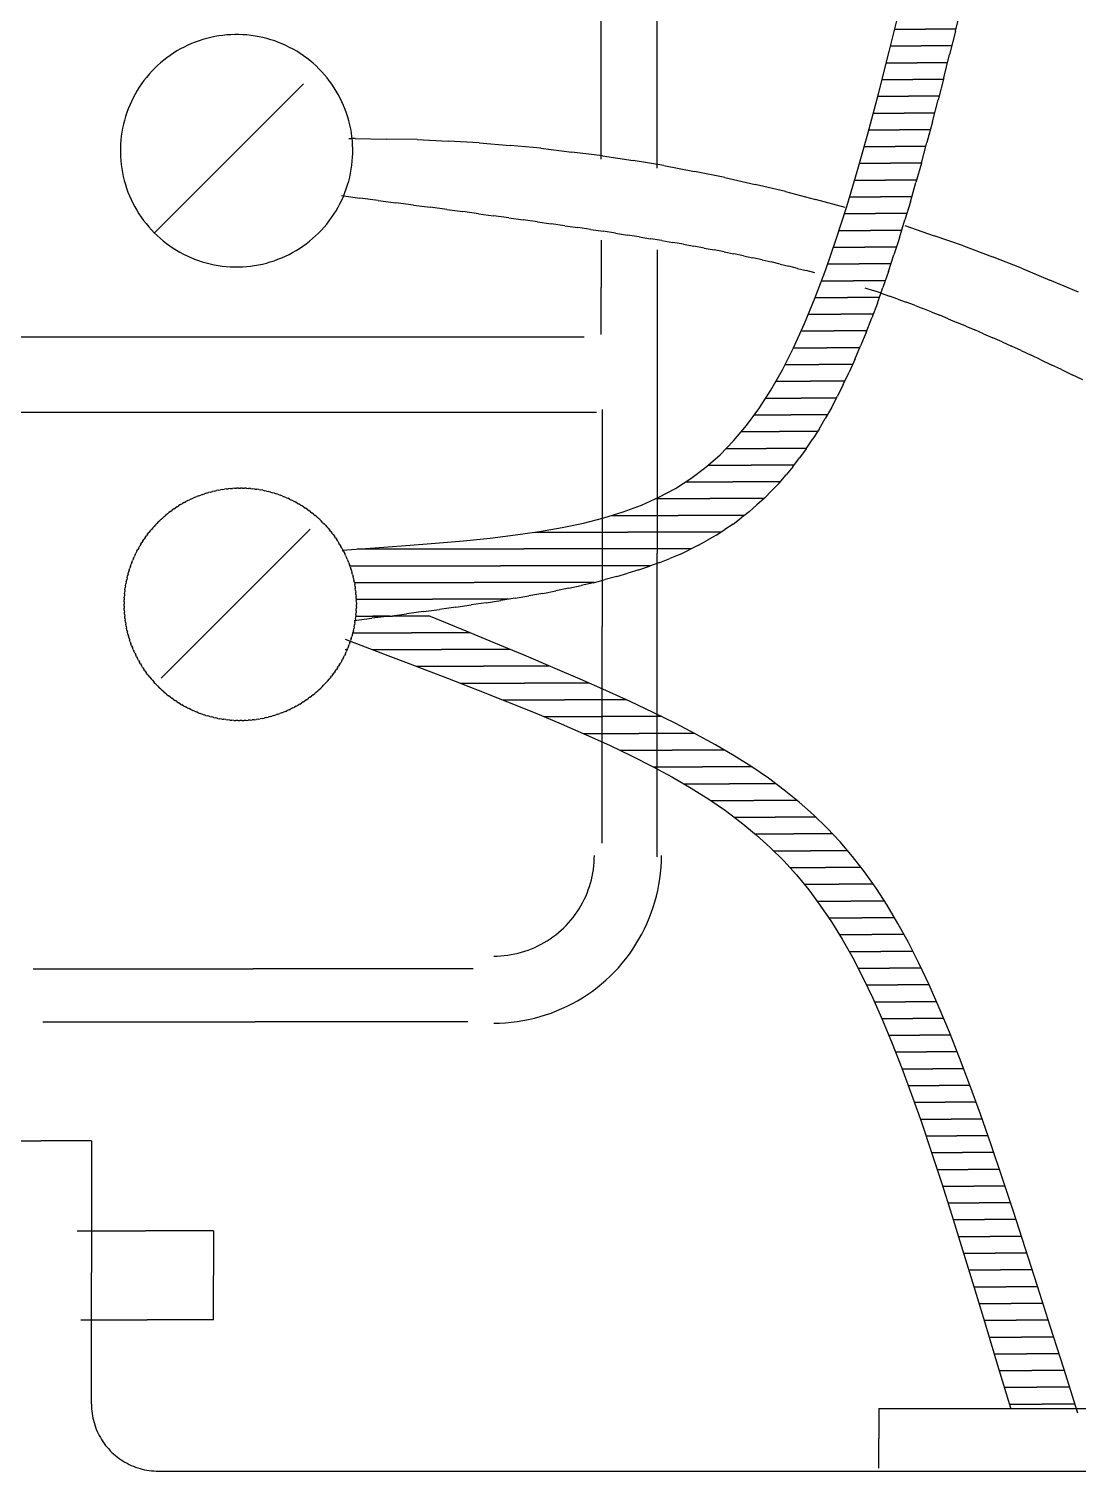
# Model space of a CAD drawing. Extents: x 876.5 to 905.5, y -346 to -323.9.
# Drawn here: x 895.534 to 896.254, y -335.201 to -334.212 of the extents above; entities that cross this region are included whole.
import ezdxf

# ---------------------------------------------------------------- set-up
doc = ezdxf.new("R2010")
doc.units = 0
doc.header["$LTSCALE"] = 0.01
doc.layers.get('0').update_dxf_attribs({"linetype": 'CONTINUOUS'})

msp = doc.modelspace()

# ---------------------------------------------------------------- linework, layer by layer
at = {"color": 7}
for p, q in [((895.96511, -334.30728), (895.96511, -334.17368)), ((896.12426, -334.22717), (896.13192, -334.19608)), ((896.1696, -334.21339), (896.17369, -334.1964)), ((895.92655, -334.30105), (895.92655, -334.20254)), ((895.65084, -334.21989), (895.64823, -334.22084)), ((895.65349, -334.21904), (895.65084, -334.21989)), ((895.65617, -334.21828), (895.65349, -334.21904)), ((895.65887, -334.21762), (895.65617, -334.21828)), ((895.66159, -334.21704), (895.65887, -334.21762)), ((895.66433, -334.21657), (895.66159, -334.21704)), ((895.66708, -334.21619), (895.66433, -334.21657)), ((895.66985, -334.21591), (895.66708, -334.21619)), ((895.67263, -334.21572), (895.66985, -334.21591)), ((895.6754, -334.21563), (895.67263, -334.21572)), ((895.67819, -334.21564), (895.6754, -334.21563)), ((895.68097, -334.21574), (895.67819, -334.21564)), ((895.68374, -334.21594), (895.68097, -334.21574)), ((895.6865, -334.21624), (895.68374, -334.21594)), ((895.68926, -334.21663), (895.6865, -334.21624)), ((895.692, -334.21712), (895.68926, -334.21663)), ((895.69471, -334.21771), (895.692, -334.21712)), ((895.69741, -334.21839), (895.69471, -334.21771)), ((895.70008, -334.21916), (895.69741, -334.21839)), ((895.70273, -334.22003), (895.70008, -334.21916)), ((895.70534, -334.22099), (895.70273, -334.22003)), ((896.12802, -334.21194), (896.14898, -334.21194)), ((896.16995, -334.21194), (896.14898, -334.21194)), ((896.1696, -334.21339), (896.16562, -334.22939)), ((895.63106, -334.22991), (895.6288, -334.23154)), ((895.63337, -334.22836), (895.63106, -334.22991)), ((895.63573, -334.2269), (895.63337, -334.22836)), ((895.63814, -334.22551), (895.63573, -334.2269)), ((895.6406, -334.22421), (895.63814, -334.22551)), ((895.6431, -334.223), (895.6406, -334.22421)), ((895.64565, -334.22187), (895.6431, -334.223)), ((895.64823, -334.22084), (895.64565, -334.22187)), ((895.70791, -334.22203), (895.70534, -334.22099)), ((895.71045, -334.22317), (895.70791, -334.22203)), ((895.71295, -334.2244), (895.71045, -334.22317)), ((895.7154, -334.22571), (895.71295, -334.2244)), ((895.71781, -334.22711), (895.7154, -334.22571)), ((895.72016, -334.22859), (895.71781, -334.22711)), ((895.72246, -334.23015), (895.72016, -334.22859)), ((895.72471, -334.23179), (895.72246, -334.23015)), ((896.11679, -334.25639), (896.12426, -334.22717)), ((896.12518, -334.22344), (896.14614, -334.22344)), ((896.1671, -334.22344), (896.14614, -334.22344)), ((896.16165, -334.2454), (896.16562, -334.22939)), ((895.62039, -334.23881), (895.61846, -334.24081)), ((895.6224, -334.23689), (895.62039, -334.23881)), ((895.62447, -334.23503), (895.6224, -334.23689)), ((895.62661, -334.23325), (895.62447, -334.23503)), ((895.6288, -334.23154), (895.62661, -334.23325)), ((895.7269, -334.23351), (895.72471, -334.23179)), ((895.72902, -334.2353), (895.7269, -334.23351)), ((895.73108, -334.23717), (895.72902, -334.2353)), ((895.73308, -334.2391), (895.73108, -334.23717)), ((895.73501, -334.24111), (895.73308, -334.2391)), ((896.12228, -334.23494), (896.14326, -334.23494)), ((896.16425, -334.23494), (896.14326, -334.23494)), ((895.61144, -334.24943), (895.60988, -334.25173)), ((895.61308, -334.24718), (895.61144, -334.24943)), ((895.6148, -334.245), (895.61308, -334.24718)), ((895.61659, -334.24287), (895.6148, -334.245)), ((895.61846, -334.24081), (895.61659, -334.24287)), ((895.72246, -334.24943), (895.67135, -334.30054)), ((895.73686, -334.24318), (895.73501, -334.24111)), ((895.73864, -334.24532), (895.73686, -334.24318)), ((895.74035, -334.24751), (895.73864, -334.24532)), ((895.74198, -334.24977), (895.74035, -334.24751)), ((895.74353, -334.25208), (895.74198, -334.24977)), ((896.11934, -334.24644), (896.14036, -334.24644)), ((896.16138, -334.24644), (896.14036, -334.24644)), ((896.16165, -334.2454), (896.15776, -334.26045)), ((895.60569, -334.25894), (895.60446, -334.26144)), ((895.607, -334.25649), (895.60569, -334.25894)), ((895.6084, -334.25409), (895.607, -334.25649)), ((895.60988, -334.25173), (895.6084, -334.25409)), ((895.745, -334.25444), (895.74353, -334.25208)), ((895.74638, -334.25685), (895.745, -334.25444)), ((895.74768, -334.25931), (895.74638, -334.25685)), ((895.74889, -334.26181), (895.74768, -334.25931)), ((896.10946, -334.28381), (896.11679, -334.25639)), ((896.11638, -334.25793), (896.13739, -334.25793)), ((896.15841, -334.25793), (896.13739, -334.25793)), ((895.60132, -334.26917), (895.60045, -334.27181)), ((895.60228, -334.26655), (895.60132, -334.26917)), ((895.60332, -334.26398), (895.60228, -334.26655)), ((895.60446, -334.26144), (895.60332, -334.26398)), ((895.75002, -334.26436), (895.74889, -334.26181)), ((895.75105, -334.26694), (895.75002, -334.26436)), ((895.752, -334.26955), (895.75105, -334.26694)), ((895.75285, -334.2722), (895.752, -334.26955)), ((896.1133, -334.26943), (896.13437, -334.26943)), ((896.15544, -334.26943), (896.13437, -334.26943)), ((896.15388, -334.2755), (896.15776, -334.26045)), ((895.599, -334.27718), (895.59841, -334.2799)), ((895.59968, -334.27448), (895.599, -334.27718)), ((895.60045, -334.27181), (895.59968, -334.27448)), ((895.75361, -334.27488), (895.75285, -334.2722)), ((895.75428, -334.27758), (895.75361, -334.27488)), ((895.75485, -334.2803), (895.75428, -334.27758)), ((896.15388, -334.2755), (896.15006, -334.28964)), ((895.59723, -334.28815), (895.59703, -334.29093)), ((895.59753, -334.28539), (895.59723, -334.28815)), ((895.59792, -334.28263), (895.59753, -334.28539)), ((895.59841, -334.2799), (895.59792, -334.28263)), ((895.7536, -334.28692), (895.75571, -334.28691)), ((895.75532, -334.28304), (895.75485, -334.2803)), ((895.7557, -334.28579), (895.75532, -334.28304)), ((895.75599, -334.28856), (895.7557, -334.28579)), ((895.75782, -334.28691), (895.75571, -334.28691)), ((895.75617, -334.29134), (895.75599, -334.28856)), ((895.75782, -334.28691), (895.77911, -334.28728)), ((895.80039, -334.28765), (895.77911, -334.28728)), ((895.80039, -334.28765), (895.82166, -334.28877)), ((895.84292, -334.28988), (895.82166, -334.28877)), ((896.10223, -334.30949), (896.10946, -334.28381)), ((896.11023, -334.28093), (896.13132, -334.28093)), ((896.15241, -334.28093), (896.13132, -334.28093)), ((895.59693, -334.29371), (895.59692, -334.29649)), ((895.59692, -334.29649), (895.59701, -334.29927)), ((895.59703, -334.29093), (895.59693, -334.29371)), ((895.59701, -334.29927), (895.5972, -334.30204)), ((895.75615, -334.29968), (895.75626, -334.2969)), ((895.75626, -334.29412), (895.75617, -334.29134)), ((895.75626, -334.2969), (895.75626, -334.29412)), ((895.84292, -334.28988), (895.86413, -334.29174)), ((895.88534, -334.29359), (895.86413, -334.29174)), ((895.88534, -334.29359), (895.90648, -334.29619)), ((895.92761, -334.29878), (895.90648, -334.29619)), ((895.92761, -334.29878), (895.94864, -334.30211)), ((896.10703, -334.29243), (896.12817, -334.29243)), ((896.1493, -334.29243), (896.12817, -334.29243)), ((896.14624, -334.30377), (896.15006, -334.28964)), ((895.5972, -334.30204), (895.59748, -334.30481)), ((895.59748, -334.30481), (895.59786, -334.30756)), ((895.59786, -334.30756), (895.59833, -334.3103)), ((895.62025, -334.35164), (895.67135, -334.30054)), ((895.75477, -334.31071), (895.75526, -334.30797)), ((895.75526, -334.30797), (895.75565, -334.30522)), ((895.75565, -334.30522), (895.75595, -334.30245)), ((895.75595, -334.30245), (895.75615, -334.29968)), ((895.96967, -334.30545), (895.94864, -334.30211)), ((895.96967, -334.30545), (895.99057, -334.30951)), ((896.10379, -334.30392), (896.12499, -334.30392)), ((896.14619, -334.30392), (896.12499, -334.30392)), ((896.14624, -334.30377), (896.14246, -334.31702)), ((895.59833, -334.3103), (895.59891, -334.31303)), ((895.59891, -334.31303), (895.59957, -334.31573)), ((895.59957, -334.31573), (895.60033, -334.3184)), ((895.60033, -334.3184), (895.60118, -334.32105)), ((895.75186, -334.32144), (895.75273, -334.31879)), ((895.75273, -334.31879), (895.7535, -334.31612)), ((895.7535, -334.31612), (895.75418, -334.31343)), ((895.75418, -334.31343), (895.75477, -334.31071)), ((896.01147, -334.31357), (895.99057, -334.30951)), ((896.01147, -334.31357), (896.03222, -334.31836)), ((896.05297, -334.32315), (896.03222, -334.31836)), ((896.09505, -334.33349), (896.10223, -334.30949)), ((896.10045, -334.31542), (896.12168, -334.31542)), ((896.14291, -334.31542), (896.12168, -334.31542)), ((896.13868, -334.33027), (896.14246, -334.31702)), ((895.60118, -334.32105), (895.60213, -334.32367)), ((895.60213, -334.32367), (895.60316, -334.32625)), ((895.60316, -334.32625), (895.60429, -334.32879)), ((895.60429, -334.32879), (895.6055, -334.33129)), ((895.74845, -334.32608), (895.76112, -334.32774)), ((895.74872, -334.32916), (895.74986, -334.32662)), ((895.74986, -334.32662), (895.75091, -334.32405)), ((895.75091, -334.32405), (895.75186, -334.32144)), ((895.77378, -334.3294), (895.76112, -334.32774)), ((896.05297, -334.32315), (896.07353, -334.32866)), ((896.0941, -334.33417), (896.07353, -334.32866)), ((896.09702, -334.32692), (896.11833, -334.32692)), ((896.13964, -334.32692), (896.11833, -334.32692)), ((895.6055, -334.33129), (895.6068, -334.33375)), ((895.6068, -334.33375), (895.60819, -334.33616)), ((895.60819, -334.33616), (895.60965, -334.33853)), ((895.60965, -334.33853), (895.6112, -334.34084)), ((895.74174, -334.34117), (895.74331, -334.33887)), ((895.74331, -334.33887), (895.74479, -334.33652)), ((895.74479, -334.33652), (895.74618, -334.33411)), ((895.74618, -334.33411), (895.74749, -334.33166)), ((895.74749, -334.33166), (895.74872, -334.32916)), ((895.77378, -334.3294), (895.78582, -334.33099)), ((895.79787, -334.33257), (895.78582, -334.33099)), ((895.79787, -334.33257), (895.80932, -334.33409)), ((895.82077, -334.3356), (895.80932, -334.33409)), ((895.82077, -334.3356), (895.83166, -334.33706)), ((895.84255, -334.33851), (895.83166, -334.33706)), ((895.84255, -334.33851), (895.85291, -334.33992)), ((896.0879, -334.35587), (896.09505, -334.33349)), ((896.09348, -334.33842), (896.11485, -334.33842)), ((896.13622, -334.33842), (896.11485, -334.33842)), ((896.13868, -334.33027), (896.13493, -334.34266)), ((895.6112, -334.34084), (895.61283, -334.34309)), ((895.61283, -334.34309), (895.61454, -334.34529)), ((895.61454, -334.34529), (895.61632, -334.34742)), ((895.61632, -334.34742), (895.61818, -334.34949)), ((895.73473, -334.34979), (895.73659, -334.34773)), ((895.73659, -334.34773), (895.73839, -334.34561)), ((895.73839, -334.34561), (895.7401, -334.34342)), ((895.7401, -334.34342), (895.74174, -334.34117)), ((895.86326, -334.34132), (895.85291, -334.33992)), ((895.86326, -334.34132), (895.87311, -334.34268)), ((895.88296, -334.34404), (895.87311, -334.34268)), ((895.88296, -334.34404), (895.89233, -334.34537)), ((895.9017, -334.34669), (895.89233, -334.34537)), ((895.9017, -334.34669), (895.91063, -334.34799)), ((895.91955, -334.34929), (895.91063, -334.34799)), ((896.13118, -334.35506), (896.13493, -334.34266)), ((896.13483, -334.34662), (896.15496, -334.35355)), ((895.61818, -334.34949), (895.6201, -334.3515)), ((895.6201, -334.3515), (895.6221, -334.35344)), ((895.6221, -334.35344), (895.62416, -334.3553)), ((895.62416, -334.3553), (895.62629, -334.3571)), ((895.62629, -334.3571), (895.62847, -334.35881)), ((895.72438, -334.35906), (895.72658, -334.35735)), ((895.72658, -334.35735), (895.72871, -334.35557)), ((895.72871, -334.35557), (895.73078, -334.35372)), ((895.73078, -334.35372), (895.73279, -334.35179)), ((895.73279, -334.35179), (895.73473, -334.34979)), ((895.91955, -334.34929), (895.92805, -334.35057)), ((895.92655, -334.35674), (895.92655, -334.38908)), ((895.93656, -334.35185), (895.92805, -334.35057)), ((895.93656, -334.35185), (895.94467, -334.35312)), ((895.95279, -334.35439), (895.94467, -334.35312)), ((895.95279, -334.35439), (895.96054, -334.35565)), ((895.96829, -334.35692), (895.96054, -334.35565)), ((895.96829, -334.35692), (895.97571, -334.35819)), ((895.98312, -334.35947), (895.97571, -334.35819)), ((896.08072, -334.37668), (896.0879, -334.35587)), ((896.0898, -334.34992), (896.11127, -334.34992)), ((896.13273, -334.34992), (896.11127, -334.34992)), ((896.13118, -334.35506), (896.12742, -334.36663)), ((896.17509, -334.36049), (896.15496, -334.35355)), ((895.62847, -334.35881), (895.63072, -334.36045)), ((895.63072, -334.36045), (895.63302, -334.36202)), ((895.63302, -334.36202), (895.63538, -334.3635)), ((895.63538, -334.3635), (895.63778, -334.36489)), ((895.63778, -334.36489), (895.64023, -334.3662)), ((895.64023, -334.3662), (895.64273, -334.36743)), ((895.64273, -334.36743), (895.64527, -334.36857)), ((895.64527, -334.36857), (895.64784, -334.36962)), ((895.70754, -334.36873), (895.71008, -334.3676)), ((895.71008, -334.3676), (895.71258, -334.36639)), ((895.71258, -334.36639), (895.71504, -334.36509)), ((895.71504, -334.36509), (895.71745, -334.36371)), ((895.71745, -334.36371), (895.71982, -334.36224)), ((895.71982, -334.36224), (895.72213, -334.36069)), ((895.72213, -334.36069), (895.72438, -334.35906)), ((895.96511, -334.36333), (895.96511, -334.57137)), ((895.98312, -334.35947), (895.99024, -334.36076)), ((895.99735, -334.36204), (895.99024, -334.36076)), ((895.99735, -334.36204), (896.00419, -334.36336)), ((896.01103, -334.36467), (896.00419, -334.36336)), ((896.01103, -334.36467), (896.01762, -334.36601)), ((896.02421, -334.36735), (896.01762, -334.36601)), ((896.02421, -334.36735), (896.03058, -334.36873)), ((896.08599, -334.36141), (896.10755, -334.36141)), ((896.12911, -334.36141), (896.10755, -334.36141)), ((896.12367, -334.37821), (896.12742, -334.36663)), ((896.17509, -334.36049), (896.19497, -334.36812)), ((896.21485, -334.37575), (896.19497, -334.36812)), ((895.64784, -334.36962), (895.65046, -334.37057)), ((895.65046, -334.37057), (895.6531, -334.37144)), ((895.6531, -334.37144), (895.65577, -334.37221)), ((895.65577, -334.37221), (895.65847, -334.37289)), ((895.65847, -334.37289), (895.66119, -334.37348)), ((895.66119, -334.37348), (895.66392, -334.37397)), ((895.66392, -334.37397), (895.66668, -334.37436)), ((895.66668, -334.37436), (895.66944, -334.37466)), ((895.66944, -334.37466), (895.67222, -334.37486)), ((895.67222, -334.37486), (895.675, -334.37497)), ((895.675, -334.37497), (895.67778, -334.37497)), ((895.67778, -334.37497), (895.68056, -334.37488)), ((895.68056, -334.37488), (895.68333, -334.3747)), ((895.68333, -334.3747), (895.6861, -334.37441)), ((895.6861, -334.37441), (895.68885, -334.37403)), ((895.68885, -334.37403), (895.69159, -334.37356)), ((895.69159, -334.37356), (895.69432, -334.37299)), ((895.69432, -334.37299), (895.69702, -334.37232)), ((895.69702, -334.37232), (895.69969, -334.37156)), ((895.69969, -334.37156), (895.70234, -334.37071)), ((895.70234, -334.37071), (895.70495, -334.36976)), ((895.70495, -334.36976), (895.70754, -334.36873)), ((896.03695, -334.37012), (896.03058, -334.36873)), ((896.03695, -334.37012), (896.04313, -334.37155)), ((896.04931, -334.37298), (896.04313, -334.37155)), ((896.04931, -334.37298), (896.05533, -334.37446)), ((896.06135, -334.37595), (896.05533, -334.37446)), ((896.06135, -334.37595), (896.06724, -334.3775)), ((896.07313, -334.37905), (896.06724, -334.3775)), ((896.07348, -334.396), (896.08072, -334.37668)), ((896.08202, -334.37291), (896.1037, -334.37291)), ((896.12538, -334.37291), (896.1037, -334.37291)), ((896.12367, -334.37821), (896.11989, -334.38899)), ((896.21485, -334.37575), (896.23445, -334.38407)), ((896.07782, -334.38441), (896.09966, -334.38441)), ((896.12149, -334.38441), (896.09966, -334.38441)), ((896.25405, -334.39239), (896.23445, -334.38407)), ((895.92655, -334.42142), (895.92655, -334.38908)), ((896.06613, -334.41387), (896.07348, -334.396)), ((896.07351, -334.39591), (896.09549, -334.39591)), ((896.11747, -334.39591), (896.09549, -334.39591)), ((896.10744, -334.3893), (896.11309, -334.39119)), ((896.11873, -334.39308), (896.11309, -334.39119)), ((896.11611, -334.39978), (896.11989, -334.38899)), ((896.11873, -334.39308), (896.12439, -334.39508)), ((896.13005, -334.39708), (896.12439, -334.39508)), ((896.13005, -334.39708), (896.13574, -334.39919)), ((896.06879, -334.4074), (896.091, -334.4074)), ((896.1132, -334.4074), (896.091, -334.4074)), ((896.11611, -334.39978), (896.11229, -334.40981)), ((896.14144, -334.4013), (896.13574, -334.39919)), ((896.14144, -334.4013), (896.14721, -334.40354)), ((896.15297, -334.40577), (896.14721, -334.40354)), ((896.15297, -334.40577), (896.15883, -334.40814)), ((896.1647, -334.41051), (896.15883, -334.40814)), ((896.05863, -334.43037), (896.06613, -334.41387)), ((896.10847, -334.41983), (896.11229, -334.40981)), ((896.1647, -334.41051), (896.17068, -334.41301)), ((896.17667, -334.41552), (896.17068, -334.41301)), ((896.17667, -334.41552), (896.18282, -334.41817)), ((895.91493, -334.42321), (895.32106, -334.42321)), ((896.06384, -334.4189), (896.08633, -334.4189)), ((896.10882, -334.4189), (896.08633, -334.4189)), ((896.10847, -334.41983), (896.10458, -334.42914)), ((896.18896, -334.42083), (896.18282, -334.41817)), ((896.18896, -334.42083), (896.19528, -334.42364)), ((896.20161, -334.42644), (896.19528, -334.42364)), ((896.20161, -334.42644), (896.20815, -334.42942)), ((896.05094, -334.44555), (896.05863, -334.43037)), ((896.05861, -334.4304), (896.08133, -334.4304)), ((896.10405, -334.4304), (896.08133, -334.4304)), ((896.10068, -334.43844), (896.10458, -334.42914)), ((896.21469, -334.43239), (896.20815, -334.42942)), ((896.21469, -334.43239), (896.22147, -334.43554)), ((896.22825, -334.43869), (896.22147, -334.43554)), ((896.04301, -334.45947), (896.05094, -334.44555)), ((896.05279, -334.4419), (896.07594, -334.4419)), ((896.09909, -334.4419), (896.07594, -334.4419)), ((896.09272, -334.45566), (896.0967, -334.44705)), ((896.10068, -334.43844), (896.0967, -334.44705)), ((896.22825, -334.43869), (896.23529, -334.44201)), ((896.24234, -334.44534), (896.23529, -334.44201)), ((896.24234, -334.44534), (896.24969, -334.44886)), ((896.04647, -334.45339), (896.07012, -334.45339)), ((896.09377, -334.45339), (896.07012, -334.45339)), ((896.09272, -334.45566), (896.08863, -334.46361)), ((896.25704, -334.45237), (896.24969, -334.44886)), ((896.03482, -334.4722), (896.04301, -334.45947)), ((896.03952, -334.46489), (896.06375, -334.46489)), ((896.08797, -334.46489), (896.06375, -334.46489)), ((896.08454, -334.47156), (896.08863, -334.46361)), ((895.92343, -334.47483), (895.29992, -334.47483)), ((895.92738, -334.4728), (895.92738, -334.62149)), ((896.0263, -334.48379), (896.03482, -334.4722)), ((896.03174, -334.47639), (896.05674, -334.47639)), ((896.08175, -334.47639), (896.05674, -334.47639)), ((896.08454, -334.47156), (896.08031, -334.47888)), ((896.01743, -334.49431), (896.0263, -334.48379)), ((896.07609, -334.4862), (896.0717, -334.49293)), ((896.07609, -334.4862), (896.08031, -334.47888)), ((896.00816, -334.50381), (896.01743, -334.49431)), ((896.02284, -334.48789), (896.04892, -334.48789)), ((896.07499, -334.48789), (896.04892, -334.48789)), ((896.06732, -334.49965), (896.0717, -334.49293)), ((895.99844, -334.51236), (896.00816, -334.50381)), ((896.01247, -334.49939), (896.03998, -334.49939)), ((896.06749, -334.49939), (896.03998, -334.49939)), ((896.05819, -334.51198), (896.06275, -334.50582)), ((896.06732, -334.49965), (896.06275, -334.50582)), ((895.98825, -334.52002), (895.99844, -334.51236)), ((896.00012, -334.51088), (896.02956, -334.51088)), ((896.059, -334.51088), (896.02956, -334.51088)), ((896.05819, -334.51198), (896.05343, -334.51761)), ((895.67237, -334.52694), (895.67375, -334.52685)), ((895.67514, -334.52675), (895.67375, -334.52685)), ((895.67514, -334.52675), (895.67653, -334.52671)), ((895.67792, -334.52666), (895.67653, -334.52671)), ((895.67792, -334.52666), (895.67931, -334.52667)), ((895.6807, -334.52667), (895.67931, -334.52667)), ((895.6807, -334.52667), (895.68209, -334.52672)), ((895.68348, -334.52678), (895.68209, -334.52672)), ((895.68348, -334.52678), (895.68487, -334.52688)), ((895.68625, -334.52698), (895.68487, -334.52688)), ((895.96624, -334.5329), (895.97753, -334.52684)), ((895.97753, -334.52684), (895.98825, -334.52002)), ((895.98453, -334.52238), (896.01696, -334.52238)), ((896.04939, -334.52238), (896.01696, -334.52238)), ((896.04866, -334.52324), (896.04367, -334.52837)), ((896.04866, -334.52324), (896.05343, -334.51761)), ((895.64065, -334.53655), (895.63945, -334.53724)), ((895.64065, -334.53655), (895.64188, -334.5359)), ((895.64311, -334.53525), (895.64188, -334.5359)), ((895.64311, -334.53525), (895.64437, -334.53464)), ((895.64562, -334.53404), (895.64437, -334.53464)), ((895.64562, -334.53404), (895.64689, -334.53347)), ((895.64816, -334.53291), (895.64689, -334.53347)), ((895.64816, -334.53291), (895.64945, -334.53239)), ((895.65074, -334.53188), (895.64945, -334.53239)), ((895.65074, -334.53188), (895.65205, -334.5314)), ((895.65336, -334.53093), (895.65205, -334.5314)), ((895.65336, -334.53093), (895.65468, -334.5305)), ((895.65601, -334.53008), (895.65468, -334.5305)), ((895.65601, -334.53008), (895.65734, -334.5297)), ((895.65868, -334.52932), (895.65734, -334.5297)), ((895.65868, -334.52932), (895.66003, -334.52899)), ((895.66138, -334.52865), (895.66003, -334.52899)), ((895.66138, -334.52865), (895.66274, -334.52837)), ((895.6641, -334.52808), (895.66274, -334.52837)), ((895.6641, -334.52808), (895.66547, -334.52784)), ((895.66684, -334.52761), (895.66547, -334.52784)), ((895.66684, -334.52761), (895.66822, -334.52742)), ((895.6696, -334.52723), (895.66822, -334.52742)), ((895.6696, -334.52723), (895.67098, -334.52708)), ((895.67237, -334.52694), (895.67098, -334.52708)), ((895.68625, -334.52698), (895.68764, -334.52713)), ((895.68902, -334.52728), (895.68764, -334.52713)), ((895.68902, -334.52728), (895.6904, -334.52747)), ((895.69177, -334.52767), (895.6904, -334.52747)), ((895.69177, -334.52767), (895.69314, -334.52791)), ((895.69451, -334.52816), (895.69314, -334.52791)), ((895.69451, -334.52816), (895.69587, -334.52845)), ((895.69723, -334.52874), (895.69587, -334.52845)), ((895.69723, -334.52874), (895.69858, -334.52908)), ((895.69993, -334.52942), (895.69858, -334.52908)), ((895.69993, -334.52942), (895.70126, -334.52981)), ((895.7026, -334.5302), (895.70126, -334.52981)), ((895.7026, -334.5302), (895.70392, -334.53063)), ((895.70524, -334.53106), (895.70392, -334.53063)), ((895.70524, -334.53106), (895.70655, -334.53154)), ((895.70785, -334.53202), (895.70655, -334.53154)), ((895.70785, -334.53202), (895.70914, -334.53255)), ((895.71043, -334.53307), (895.70914, -334.53255)), ((895.71043, -334.53307), (895.7117, -334.53364)), ((895.71297, -334.53421), (895.7117, -334.53364)), ((895.71297, -334.53421), (895.71421, -334.53482)), ((895.71546, -334.53543), (895.71421, -334.53482)), ((895.71546, -334.53543), (895.71669, -334.53609)), ((895.71792, -334.53675), (895.71669, -334.53609)), ((895.71792, -334.53675), (895.71912, -334.53744)), ((895.95434, -334.53824), (895.96624, -334.5329)), ((895.96405, -334.53388), (896.00115, -334.53388)), ((896.03826, -334.53388), (896.00115, -334.53388)), ((896.03868, -334.5335), (896.03345, -334.53816)), ((896.03868, -334.5335), (896.04367, -334.52837)), ((895.62698, -334.54607), (895.62595, -334.54699)), ((895.62698, -334.54607), (895.62805, -334.54518)), ((895.62912, -334.54428), (895.62805, -334.54518)), ((895.62912, -334.54428), (895.63022, -334.54343)), ((895.63132, -334.54258), (895.63022, -334.54343)), ((895.63132, -334.54258), (895.63244, -334.54176)), ((895.63357, -334.54095), (895.63244, -334.54176)), ((895.63357, -334.54095), (895.63473, -334.54017)), ((895.63588, -334.5394), (895.63473, -334.54017)), ((895.63588, -334.5394), (895.63706, -334.53867)), ((895.63824, -334.53793), (895.63706, -334.53867)), ((895.63824, -334.53793), (895.63945, -334.53724)), ((895.72032, -334.53814), (895.71912, -334.53744)), ((895.72032, -334.53814), (895.7215, -334.53888)), ((895.72268, -334.53962), (895.7215, -334.53888)), ((895.72268, -334.53962), (895.72383, -334.5404)), ((895.72498, -334.54118), (895.72383, -334.5404)), ((895.72498, -334.54118), (895.7261, -334.542)), ((895.72722, -334.54282), (895.7261, -334.542)), ((895.72722, -334.54282), (895.72832, -334.54368)), ((895.72941, -334.54454), (895.72832, -334.54368)), ((895.72941, -334.54454), (895.73047, -334.54544)), ((895.73154, -334.54634), (895.73047, -334.54544)), ((895.73154, -334.54634), (895.73257, -334.54727)), ((895.92856, -334.54704), (895.94179, -334.54294)), ((895.93393, -334.54538), (895.97941, -334.54538)), ((895.94179, -334.54294), (895.95434, -334.53824)), ((896.02489, -334.54538), (895.97941, -334.54538)), ((896.02821, -334.54283), (896.02271, -334.54705)), ((896.02821, -334.54283), (896.03345, -334.53816)), ((895.61731, -334.55603), (895.61645, -334.55713)), ((895.61731, -334.55603), (895.61821, -334.55497)), ((895.6191, -334.55391), (895.61821, -334.55497)), ((895.6191, -334.55391), (895.62004, -334.55288)), ((895.62097, -334.55185), (895.62004, -334.55288)), ((895.62097, -334.55185), (895.62194, -334.55085)), ((895.62291, -334.54985), (895.62194, -334.55085)), ((895.62291, -334.54985), (895.62391, -334.54889)), ((895.62491, -334.54792), (895.62391, -334.54889)), ((895.62491, -334.54792), (895.62595, -334.54699)), ((895.72707, -334.55478), (895.67596, -334.60589)), ((895.7336, -334.5482), (895.73257, -334.54727)), ((895.7336, -334.5482), (895.7346, -334.54917)), ((895.73559, -334.55014), (895.7346, -334.54917)), ((895.73559, -334.55014), (895.73656, -334.55114)), ((895.73752, -334.55214), (895.73656, -334.55114)), ((895.73752, -334.55214), (895.73845, -334.55318)), ((895.73938, -334.55422), (895.73845, -334.55318)), ((895.73938, -334.55422), (895.74027, -334.55528)), ((895.74116, -334.55635), (895.74027, -334.55528)), ((895.74116, -334.55635), (895.74201, -334.55745)), ((895.86785, -334.55879), (895.88427, -334.55644)), ((895.88427, -334.55644), (895.89984, -334.55373)), ((895.89984, -334.55373), (895.91458, -334.55062)), ((895.91458, -334.55062), (895.92856, -334.54704)), ((896.00561, -334.55893), (896.01141, -334.55511)), ((896.0172, -334.55128), (896.01141, -334.55511)), ((896.0172, -334.55128), (896.02271, -334.54705)), ((895.60951, -334.56753), (895.61021, -334.56633)), ((895.61091, -334.56512), (895.61021, -334.56633)), ((895.61091, -334.56512), (895.61165, -334.56395)), ((895.61239, -334.56277), (895.61165, -334.56395)), ((895.61239, -334.56277), (895.61317, -334.56162)), ((895.61395, -334.56047), (895.61317, -334.56162)), ((895.61395, -334.56047), (895.61477, -334.55934)), ((895.61559, -334.55822), (895.61477, -334.55934)), ((895.61559, -334.55822), (895.61645, -334.55713)), ((895.74287, -334.55855), (895.74201, -334.55745)), ((895.74287, -334.55855), (895.74368, -334.55967)), ((895.74449, -334.5608), (895.74368, -334.55967)), ((895.74449, -334.5608), (895.74527, -334.56196)), ((895.74604, -334.56311), (895.74527, -334.56196)), ((895.74604, -334.56311), (895.74678, -334.56429)), ((895.74751, -334.56547), (895.74678, -334.56429)), ((895.74751, -334.56547), (895.7482, -334.56668)), ((895.77138, -334.56753), (895.79273, -334.56599)), ((895.79273, -334.56599), (895.81301, -334.5644)), ((895.81301, -334.5644), (895.83226, -334.56272)), ((895.83226, -334.56272), (895.85052, -334.56087)), ((895.85052, -334.56087), (895.86785, -334.55879)), ((895.88122, -334.55687), (895.94498, -334.55687)), ((896.00873, -334.55687), (895.94498, -334.55687)), ((895.9934, -334.56584), (895.98695, -334.56896)), ((895.9934, -334.56584), (895.99951, -334.56239)), ((896.00561, -334.55893), (895.99951, -334.56239)), ((895.60479, -334.57759), (895.60531, -334.5763)), ((895.60584, -334.57502), (895.60531, -334.5763)), ((895.60584, -334.57502), (895.60641, -334.57375)), ((895.60698, -334.57248), (895.60641, -334.57375)), ((895.60698, -334.57248), (895.60759, -334.57123)), ((895.6082, -334.56998), (895.60759, -334.57123)), ((895.6082, -334.56998), (895.60886, -334.56875)), ((895.60951, -334.56753), (895.60886, -334.56875)), ((895.7489, -334.56789), (895.7482, -334.56668)), ((895.7489, -334.56789), (895.74955, -334.56912)), ((895.74893, -334.56909), (895.77138, -334.56753)), ((895.7502, -334.57035), (895.74955, -334.56912)), ((895.7502, -334.57035), (895.7508, -334.5716)), ((895.75141, -334.57285), (895.7508, -334.5716)), ((895.75141, -334.57285), (895.75197, -334.57412)), ((895.75253, -334.57539), (895.75197, -334.57412)), ((895.75253, -334.57539), (895.75305, -334.57668)), ((895.75927, -334.56837), (895.87372, -334.56837)), ((895.98816, -334.56837), (895.87372, -334.56837)), ((895.96511, -334.7794), (895.96511, -334.57137)), ((895.9669, -334.57769), (895.97371, -334.57488)), ((895.98051, -334.57207), (895.97371, -334.57488)), ((895.98051, -334.57207), (895.98695, -334.56896)), ((895.60219, -334.58552), (895.60185, -334.58687)), ((895.60219, -334.58552), (895.60258, -334.58418)), ((895.60297, -334.58285), (895.60258, -334.58418)), ((895.60297, -334.58285), (895.6034, -334.58152)), ((895.60383, -334.5802), (895.6034, -334.58152)), ((895.60383, -334.5802), (895.60431, -334.5789)), ((895.60479, -334.57759), (895.60431, -334.5789)), ((895.75357, -334.57797), (895.75305, -334.57668)), ((895.75357, -334.57797), (895.75404, -334.57928)), ((895.75451, -334.58059), (895.75404, -334.57928)), ((895.75425, -334.57987), (895.85749, -334.57987)), ((895.75451, -334.58059), (895.75494, -334.58191)), ((895.75537, -334.58324), (895.75494, -334.58191)), ((895.75537, -334.58324), (895.75575, -334.58457)), ((895.75613, -334.58591), (895.75575, -334.58457)), ((895.75613, -334.58591), (895.75646, -334.58726)), ((895.96073, -334.57987), (895.85749, -334.57987)), ((895.93737, -334.58735), (895.94495, -334.58506)), ((895.95254, -334.58276), (895.94495, -334.58506)), ((895.95254, -334.58276), (895.95972, -334.58023)), ((895.9669, -334.57769), (895.95972, -334.58023)), ((895.60004, -334.59642), (895.60024, -334.59505)), ((895.60044, -334.59367), (895.60024, -334.59505)), ((895.60044, -334.59367), (895.60068, -334.5923)), ((895.60093, -334.59093), (895.60068, -334.5923)), ((895.60093, -334.59093), (895.60122, -334.58957)), ((895.60151, -334.58821), (895.60122, -334.58957)), ((895.60151, -334.58821), (895.60185, -334.58687)), ((895.75679, -334.58861), (895.75646, -334.58726)), ((895.75679, -334.58861), (895.75708, -334.58997)), ((895.75736, -334.59133), (895.75708, -334.58997)), ((895.75736, -334.59133), (895.7576, -334.5927)), ((895.75737, -334.59137), (895.83964, -334.59137)), ((895.75784, -334.59407), (895.7576, -334.5927)), ((895.75784, -334.59407), (895.75803, -334.59545)), ((895.75822, -334.59683), (895.75803, -334.59545)), ((895.92192, -334.59137), (895.83964, -334.59137)), ((895.90443, -334.59533), (895.8955, -334.59709)), ((895.90443, -334.59533), (895.91289, -334.59342)), ((895.92134, -334.59152), (895.91289, -334.59342)), ((895.92134, -334.59152), (895.92935, -334.58943)), ((895.93737, -334.58735), (895.92935, -334.58943)), ((895.59944, -334.60474), (895.59949, -334.60335)), ((895.59944, -334.60474), (895.59944, -334.60613)), ((895.59954, -334.60196), (895.59949, -334.60335)), ((895.59954, -334.60196), (895.59965, -334.60058)), ((895.59975, -334.59919), (895.59965, -334.60058)), ((895.59975, -334.59919), (895.59989, -334.59781)), ((895.60004, -334.59642), (895.59989, -334.59781)), ((895.62485, -334.657), (895.67596, -334.60589)), ((895.75822, -334.59683), (895.75836, -334.59821)), ((895.7585, -334.5996), (895.75836, -334.59821)), ((895.7585, -334.5996), (895.7586, -334.60098)), ((895.75869, -334.60237), (895.7586, -334.60098)), ((895.75869, -334.60237), (895.75873, -334.60376)), ((895.7587, -334.60286), (895.81093, -334.60286)), ((895.75878, -334.60515), (895.75873, -334.60376)), ((895.75878, -334.60515), (895.75878, -334.60654)), ((895.86316, -334.60286), (895.81093, -334.60286)), ((895.84786, -334.60528), (895.83739, -334.60679)), ((895.84786, -334.60528), (895.85779, -334.60371)), ((895.86773, -334.60214), (895.85779, -334.60371)), ((895.86773, -334.60214), (895.87715, -334.6005)), ((895.88657, -334.59885), (895.87715, -334.6005)), ((895.88657, -334.59885), (895.8955, -334.59709)), ((895.59943, -334.60752), (895.59944, -334.60613)), ((895.59943, -334.60752), (895.59948, -334.60891)), ((895.59952, -334.6103), (895.59948, -334.60891)), ((895.59952, -334.6103), (895.59962, -334.61169)), ((895.59971, -334.61308), (895.59962, -334.61169)), ((895.59971, -334.61308), (895.59985, -334.61446)), ((895.59999, -334.61584), (895.59985, -334.61446)), ((895.59999, -334.61584), (895.60018, -334.61722)), ((895.75719, -334.61748), (895.76941, -334.61591)), ((895.75817, -334.61625), (895.75832, -334.61487)), ((895.75847, -334.61349), (895.75832, -334.61487)), ((895.75837, -334.61436), (895.76994, -334.61436)), ((895.75837, -334.61436), (895.78356, -334.61436)), ((895.75847, -334.61349), (895.75857, -334.6121)), ((895.75867, -334.61071), (895.75857, -334.6121)), ((895.75867, -334.61071), (895.75872, -334.60932)), ((895.75877, -334.60793), (895.75872, -334.60932)), ((895.75877, -334.60793), (895.75878, -334.60654)), ((895.78163, -334.61435), (895.76941, -334.61591)), ((895.78151, -334.61436), (895.76994, -334.61436)), ((895.78163, -334.61435), (895.79324, -334.61283)), ((895.80875, -334.61436), (895.78356, -334.61436)), ((895.80485, -334.61131), (895.79324, -334.61283)), ((895.80485, -334.61131), (895.81588, -334.60981)), ((895.83137, -334.62367), (895.80845, -334.61424)), ((895.82692, -334.60831), (895.81588, -334.60981)), ((895.82692, -334.60831), (895.83739, -334.60679)), ((895.60037, -334.6186), (895.60018, -334.61722)), ((895.60037, -334.6186), (895.60061, -334.61997)), ((895.60085, -334.62134), (895.60061, -334.61997)), ((895.60085, -334.62134), (895.60114, -334.6227)), ((895.60142, -334.62406), (895.60114, -334.6227)), ((895.60142, -334.62406), (895.60175, -334.62541)), ((895.60209, -334.62676), (895.60175, -334.62541)), ((895.75602, -334.62716), (895.75636, -334.62581)), ((895.7567, -334.62446), (895.75636, -334.62581)), ((895.7567, -334.62446), (895.75699, -334.6231)), ((895.75728, -334.62174), (895.75699, -334.6231)), ((895.75728, -334.62174), (895.75753, -334.62037)), ((895.75777, -334.619), (895.75753, -334.62037)), ((895.75777, -334.619), (895.75797, -334.61763)), ((895.75817, -334.61625), (895.75797, -334.61763)), ((895.85316, -334.63267), (895.83137, -334.62367)), ((895.92738, -334.77018), (895.92738, -334.62149)), ((895.60209, -334.62676), (895.60247, -334.6281)), ((895.60285, -334.62944), (895.60247, -334.6281)), ((895.60285, -334.62944), (895.60327, -334.63076)), ((895.6037, -334.63209), (895.60327, -334.63076)), ((895.6037, -334.63209), (895.60417, -334.63339)), ((895.60464, -334.6347), (895.60417, -334.63339)), ((895.60464, -334.6347), (895.60516, -334.63599)), ((895.75097, -334.63017), (895.7756, -334.63952)), ((895.75342, -334.63508), (895.7529, -334.63637)), ((895.75342, -334.63508), (895.7539, -334.63378)), ((895.75438, -334.63247), (895.7539, -334.63378)), ((895.75438, -334.63247), (895.75481, -334.63115)), ((895.75525, -334.62983), (895.75481, -334.63115)), ((895.75525, -334.62983), (895.75563, -334.62849)), ((895.75602, -334.62716), (895.75563, -334.62849)), ((895.75635, -334.62586), (895.7965, -334.62586)), ((895.83666, -334.62586), (895.7965, -334.62586)), ((895.87385, -334.64129), (895.85316, -334.63267)), ((895.60568, -334.63728), (895.60516, -334.63599)), ((895.60568, -334.63728), (895.60624, -334.63855)), ((895.6068, -334.63983), (895.60624, -334.63855)), ((895.6068, -334.63983), (895.60741, -334.64108)), ((895.60802, -334.64233), (895.60741, -334.64108)), ((895.60802, -334.64233), (895.60867, -334.64356)), ((895.60932, -334.64479), (895.60867, -334.64356)), ((895.60932, -334.64479), (895.61001, -334.64599)), ((895.7487, -334.64515), (895.748, -334.64635)), ((895.7487, -334.64515), (895.74935, -334.64392)), ((895.75001, -334.64269), (895.74935, -334.64392)), ((895.75001, -334.64269), (895.75062, -334.64145)), ((895.75124, -334.6402), (895.75062, -334.64145)), ((895.75116, -334.63736), (895.75183, -334.63736)), ((895.75124, -334.6402), (895.7518, -334.63893)), ((895.75237, -334.63766), (895.7518, -334.63893)), ((895.7525, -334.63736), (895.75183, -334.63736)), ((895.75237, -334.63766), (895.7529, -334.63637)), ((895.76989, -334.63736), (895.81715, -334.63736)), ((895.7756, -334.63952), (895.79902, -334.64845)), ((895.8644, -334.63736), (895.81715, -334.63736)), ((895.89349, -334.64958), (895.87385, -334.64129)), ((895.6107, -334.6472), (895.61001, -334.64599)), ((895.6107, -334.6472), (895.61143, -334.64838)), ((895.61217, -334.64956), (895.61143, -334.64838)), ((895.61217, -334.64956), (895.61294, -334.65072)), ((895.61372, -334.65187), (895.61294, -334.65072)), ((895.61372, -334.65187), (895.61453, -334.653)), ((895.61535, -334.65413), (895.61453, -334.653)), ((895.61535, -334.65413), (895.6162, -334.65523)), ((895.61705, -334.65632), (895.6162, -334.65523)), ((895.74262, -334.65445), (895.74176, -334.65555)), ((895.74262, -334.65445), (895.74344, -334.65333)), ((895.74426, -334.65221), (895.74344, -334.65333)), ((895.74426, -334.65221), (895.74504, -334.65106)), ((895.74582, -334.64991), (895.74504, -334.65106)), ((895.74582, -334.64991), (895.74656, -334.64873)), ((895.7473, -334.64755), (895.74656, -334.64873)), ((895.7473, -334.64755), (895.748, -334.64635)), ((895.79902, -334.64845), (895.82125, -334.65699)), ((895.80008, -334.64885), (895.84592, -334.64885)), ((895.89177, -334.64885), (895.84592, -334.64885)), ((895.91213, -334.6576), (895.89349, -334.64958)), ((895.61705, -334.65632), (895.61794, -334.65739)), ((895.61884, -334.65846), (895.61794, -334.65739)), ((895.61884, -334.65846), (895.61976, -334.65949)), ((895.62069, -334.66053), (895.61976, -334.65949)), ((895.62069, -334.66053), (895.62165, -334.66153)), ((895.62262, -334.66254), (895.62165, -334.66153)), ((895.62262, -334.66254), (895.62362, -334.6635)), ((895.62461, -334.66447), (895.62362, -334.6635)), ((895.62461, -334.66447), (895.62564, -334.66541)), ((895.7333, -334.66475), (895.73226, -334.66568)), ((895.7333, -334.66475), (895.7343, -334.66379)), ((895.7353, -334.66283), (895.7343, -334.66379)), ((895.7353, -334.66283), (895.73627, -334.66183)), ((895.73724, -334.66083), (895.73627, -334.66183)), ((895.73724, -334.66083), (895.73817, -334.6598)), ((895.73911, -334.65877), (895.73817, -334.6598)), ((895.73911, -334.65877), (895.74, -334.6577)), ((895.7409, -334.65664), (895.74, -334.6577)), ((895.7409, -334.65664), (895.74176, -334.65555)), ((895.82125, -334.65699), (895.84236, -334.6652)), ((895.82989, -334.66035), (895.87414, -334.66035)), ((895.84236, -334.6652), (895.86237, -334.67313)), ((895.91839, -334.66035), (895.87414, -334.66035)), ((895.9298, -334.66538), (895.91213, -334.6576)), ((895.94654, -334.67299), (895.9298, -334.66538)), ((895.62668, -334.66634), (895.62564, -334.66541)), ((895.62668, -334.66634), (895.62774, -334.66724)), ((895.6288, -334.66813), (895.62774, -334.66724)), ((895.6288, -334.66813), (895.6299, -334.66899)), ((895.63099, -334.66985), (895.6299, -334.66899)), ((895.63099, -334.66985), (895.63211, -334.67067)), ((895.63324, -334.67149), (895.63211, -334.67067)), ((895.63324, -334.67149), (895.63439, -334.67227)), ((895.63554, -334.67305), (895.63439, -334.67227)), ((895.63554, -334.67305), (895.63671, -334.67379)), ((895.63789, -334.67453), (895.63671, -334.67379)), ((895.63789, -334.67453), (895.63909, -334.67523)), ((895.6403, -334.67593), (895.63909, -334.67523)), ((895.71997, -334.67474), (895.71876, -334.67544)), ((895.71997, -334.67474), (895.72115, -334.67401)), ((895.72233, -334.67328), (895.72115, -334.67401)), ((895.72233, -334.67328), (895.72349, -334.6725)), ((895.72464, -334.67173), (895.72349, -334.6725)), ((895.72464, -334.67173), (895.72577, -334.67091)), ((895.7269, -334.6701), (895.72577, -334.67091)), ((895.7269, -334.6701), (895.72799, -334.66924)), ((895.72909, -334.66839), (895.72799, -334.66924)), ((895.72909, -334.66839), (895.73016, -334.6675)), ((895.73123, -334.66661), (895.73016, -334.6675)), ((895.73123, -334.66661), (895.73226, -334.66568)), ((895.85913, -334.67185), (895.90158, -334.67185)), ((895.86237, -334.67313), (895.88133, -334.68083)), ((895.94404, -334.67185), (895.90158, -334.67185)), ((895.96241, -334.68047), (895.94654, -334.67299)), ((895.6403, -334.67593), (895.64152, -334.67658)), ((895.64275, -334.67724), (895.64152, -334.67658)), ((895.64275, -334.67724), (895.644, -334.67785)), ((895.64525, -334.67847), (895.644, -334.67785)), ((895.64525, -334.67847), (895.64651, -334.67904)), ((895.64778, -334.6796), (895.64651, -334.67904)), ((895.64778, -334.6796), (895.64907, -334.68013)), ((895.65036, -334.68065), (895.64907, -334.68013)), ((895.65036, -334.68065), (895.65167, -334.68113)), ((895.65297, -334.68161), (895.65167, -334.68113)), ((895.65297, -334.68161), (895.65429, -334.68204)), ((895.65561, -334.68248), (895.65429, -334.68204)), ((895.65561, -334.68248), (895.65695, -334.68286)), ((895.65829, -334.68325), (895.65695, -334.68286)), ((895.65829, -334.68325), (895.65963, -334.68359)), ((895.66098, -334.68393), (895.65963, -334.68359)), ((895.66098, -334.68393), (895.66234, -334.68422)), ((895.6637, -334.68452), (895.66234, -334.68422)), ((895.6637, -334.68452), (895.66507, -334.68476)), ((895.66644, -334.68501), (895.66507, -334.68476)), ((895.66644, -334.68501), (895.66782, -334.6852)), ((895.69137, -334.68507), (895.68999, -334.68526)), ((895.69137, -334.68507), (895.69274, -334.68483)), ((895.69411, -334.68459), (895.69274, -334.68483)), ((895.69411, -334.68459), (895.69547, -334.68431)), ((895.69683, -334.68402), (895.69547, -334.68431)), ((895.69683, -334.68402), (895.69818, -334.68369)), ((895.69953, -334.68336), (895.69818, -334.68369)), ((895.69953, -334.68336), (895.70087, -334.68298)), ((895.70221, -334.6826), (895.70087, -334.68298)), ((895.70221, -334.6826), (895.70353, -334.68217)), ((895.70485, -334.68174), (895.70353, -334.68217)), ((895.70485, -334.68174), (895.70616, -334.68127)), ((895.70747, -334.6808), (895.70616, -334.68127)), ((895.70747, -334.6808), (895.70876, -334.68028)), ((895.71005, -334.67976), (895.70876, -334.68028)), ((895.71005, -334.67976), (895.71132, -334.6792)), ((895.7126, -334.67864), (895.71132, -334.6792)), ((895.7126, -334.67864), (895.71385, -334.67803)), ((895.7151, -334.67743), (895.71385, -334.67803)), ((895.7151, -334.67743), (895.71633, -334.67678)), ((895.71756, -334.67613), (895.71633, -334.67678)), ((895.71756, -334.67613), (895.71876, -334.67544)), ((895.88133, -334.68083), (895.89928, -334.68835)), ((895.88734, -334.68335), (895.92779, -334.68335)), ((895.96823, -334.68335), (895.92779, -334.68335)), ((895.97743, -334.68788), (895.96241, -334.68047)), ((895.66919, -334.6854), (895.66782, -334.6852)), ((895.66919, -334.6854), (895.67057, -334.68555)), ((895.67196, -334.6857), (895.67057, -334.68555)), ((895.67196, -334.6857), (895.67334, -334.6858)), ((895.67473, -334.6859), (895.67334, -334.6858)), ((895.67473, -334.6859), (895.67612, -334.68595)), ((895.67751, -334.686), (895.67612, -334.68595)), ((895.67751, -334.686), (895.6789, -334.68601)), ((895.68029, -334.68601), (895.6789, -334.68601)), ((895.68029, -334.68601), (895.68168, -334.68597)), ((895.68307, -334.68592), (895.68168, -334.68597)), ((895.68307, -334.68592), (895.68446, -334.68583)), ((895.68585, -334.68573), (895.68446, -334.68583)), ((895.68585, -334.68573), (895.68723, -334.68559)), ((895.68861, -334.68545), (895.68723, -334.68559)), ((895.68861, -334.68545), (895.68999, -334.68526)), ((895.89928, -334.68835), (895.91627, -334.69573)), ((895.91424, -334.69485), (895.95253, -334.69485)), ((895.99082, -334.69485), (895.95253, -334.69485)), ((895.99165, -334.69527), (895.97743, -334.68788)), ((895.91627, -334.69573), (895.93235, -334.70303)), ((895.93235, -334.70303), (895.94754, -334.71029)), ((896.00511, -334.70269), (895.99165, -334.69527)), ((896.01786, -334.71019), (896.00511, -334.70269)), ((895.93928, -334.70634), (895.9753, -334.70634)), ((895.94754, -334.71029), (895.9619, -334.71757)), ((896.01132, -334.70634), (895.9753, -334.70634)), ((896.02993, -334.71782), (896.01786, -334.71019)), ((895.9619, -334.71757), (895.97546, -334.72492)), ((895.9624, -334.71784), (895.99618, -334.71784)), ((896.02996, -334.71784), (895.99618, -334.71784)), ((896.04137, -334.72564), (896.02993, -334.71782)), ((895.97546, -334.72492), (895.98828, -334.73237)), ((895.98306, -334.72934), (896.01471, -334.72934)), ((895.98828, -334.73237), (896.00039, -334.73999)), ((896.04636, -334.72934), (896.01471, -334.72934)), ((896.05222, -334.73369), (896.04137, -334.72564)), ((896.06252, -334.74202), (896.05222, -334.73369)), ((896.00039, -334.73999), (896.01183, -334.74783)), ((896.00162, -334.74084), (896.03134, -334.74084)), ((896.06106, -334.74084), (896.03134, -334.74084)), ((896.07232, -334.75069), (896.06252, -334.74202)), ((896.01183, -334.74783), (896.02266, -334.75592)), ((896.01786, -334.75233), (896.04593, -334.75233)), ((896.07401, -334.75233), (896.04593, -334.75233)), ((896.08164, -334.75975), (896.07232, -334.75069)), ((896.02266, -334.75592), (896.0329, -334.76433)), ((896.03229, -334.76383), (896.05888, -334.76383)), ((896.08547, -334.76383), (896.05888, -334.76383)), ((896.09055, -334.76925), (896.08164, -334.75975)), ((896.0329, -334.76433), (896.04261, -334.7731)), ((896.04261, -334.7731), (896.05183, -334.78228)), ((896.09907, -334.77924), (896.09055, -334.76925)), ((895.92162, -334.78577), (895.92183, -334.78338)), ((895.92183, -334.78338), (895.92195, -334.78097)), ((895.92195, -334.78097), (895.92199, -334.77856)), ((895.92199, -334.77856), (895.92199, -334.77856)), ((895.96771, -334.78658), (895.96792, -334.78258)), ((895.96792, -334.78258), (895.96799, -334.77856)), ((895.96799, -334.77856), (895.96799, -334.77856)), ((896.04485, -334.77533), (896.07029, -334.77533)), ((896.05183, -334.78228), (896.0606, -334.79192)), ((896.09574, -334.77533), (896.07029, -334.77533)), ((896.10725, -334.78977), (896.09907, -334.77924)), ((895.91995, -334.79525), (895.92049, -334.79291)), ((895.92049, -334.79291), (895.92095, -334.79054)), ((895.92095, -334.79054), (895.92132, -334.78816)), ((895.92132, -334.78816), (895.92162, -334.78577)), ((895.96687, -334.79456), (895.96736, -334.79058)), ((895.96736, -334.79058), (895.96771, -334.78658)), ((896.05597, -334.78683), (896.08047, -334.78683)), ((896.0606, -334.79192), (896.06896, -334.80207)), ((896.10497, -334.78683), (896.08047, -334.78683)), ((896.11514, -334.80089), (896.10725, -334.78977)), ((895.91697, -334.80441), (895.91783, -334.80216)), ((895.91783, -334.80216), (895.91862, -334.79988)), ((895.91862, -334.79988), (895.91932, -334.79758)), ((895.91932, -334.79758), (895.91995, -334.79525)), ((895.96457, -334.80638), (895.96547, -334.80247)), ((895.96547, -334.80247), (895.96624, -334.79853)), ((895.96624, -334.79853), (895.96687, -334.79456)), ((896.06587, -334.79832), (896.0896, -334.79832)), ((896.06896, -334.80207), (896.07695, -334.81277)), ((896.11332, -334.79832), (896.0896, -334.79832)), ((896.12276, -334.81266), (896.11514, -334.80089)), ((895.91151, -334.81512), (895.91275, -334.81306)), ((895.91275, -334.81306), (895.91392, -334.81095)), ((895.91392, -334.81095), (895.91501, -334.8088)), ((895.91501, -334.8088), (895.91603, -334.80662)), ((895.91603, -334.80662), (895.91697, -334.80441)), ((895.96236, -334.81409), (895.96353, -334.81026)), ((895.96353, -334.81026), (895.96457, -334.80638)), ((896.07475, -334.80982), (896.09783, -334.80982)), ((896.07695, -334.81277), (896.08462, -334.82409)), ((896.12092, -334.80982), (896.09783, -334.80982)), ((896.13017, -334.82512), (896.12276, -334.81266)), ((895.90428, -334.82472), (895.90585, -334.82291)), ((895.90585, -334.82291), (895.90737, -334.82104)), ((895.90737, -334.82104), (895.90882, -334.81911)), ((895.90882, -334.81911), (895.9102, -334.81714)), ((895.9102, -334.81714), (895.91151, -334.81512)), ((895.95805, -334.82533), (895.95961, -334.82163)), ((895.95961, -334.82163), (895.96105, -334.81789)), ((895.96105, -334.81789), (895.96236, -334.81409)), ((896.08275, -334.82132), (896.10533, -334.82132)), ((896.12791, -334.82132), (896.10533, -334.82132)), ((895.89356, -334.83437), (895.89548, -334.83293)), ((895.89548, -334.83293), (895.89735, -334.83141)), ((895.89735, -334.83141), (895.89917, -334.82983)), ((895.89917, -334.82983), (895.90093, -334.82819)), ((895.90093, -334.82819), (895.90263, -334.82649)), ((895.90263, -334.82649), (895.90428, -334.82472)), ((895.95258, -334.83605), (895.95453, -334.83254)), ((895.95453, -334.83254), (895.95635, -334.82897)), ((895.95635, -334.82897), (895.95805, -334.82533)), ((896.08462, -334.82409), (896.09202, -334.83606)), ((896.09001, -334.83282), (896.1122, -334.83282)), ((896.13439, -334.83282), (896.1122, -334.83282)), ((896.13741, -334.83834), (896.13017, -334.82512)), ((895.87433, -334.84417), (895.8766, -334.84339)), ((895.8766, -334.84339), (895.87885, -334.84253)), ((895.87885, -334.84253), (895.88107, -334.84159)), ((895.88107, -334.84159), (895.88325, -334.84057)), ((895.88325, -334.84057), (895.8854, -334.83947)), ((895.8854, -334.83947), (895.8875, -334.83831)), ((895.8875, -334.83831), (895.88957, -334.83707)), ((895.88957, -334.83707), (895.89159, -334.83576)), ((895.89159, -334.83576), (895.89356, -334.83437)), ((895.94603, -334.84614), (895.94833, -334.84286)), ((895.94833, -334.84286), (895.95051, -334.83949)), ((895.95051, -334.83949), (895.95258, -334.83605)), ((896.09202, -334.83606), (896.09917, -334.84874)), ((896.14451, -334.85234), (896.13741, -334.83834)), ((895.85301, -334.84755), (895.85542, -334.84751)), ((895.85542, -334.84751), (895.85782, -334.84738)), ((895.85782, -334.84738), (895.86022, -334.84717)), ((895.86022, -334.84717), (895.86261, -334.84688)), ((895.86261, -334.84688), (895.86499, -334.8465)), ((895.86499, -334.8465), (895.86735, -334.84604)), ((895.86735, -334.84604), (895.8697, -334.8455)), ((895.8697, -334.8455), (895.87202, -334.84488)), ((895.87202, -334.84488), (895.87433, -334.84417)), ((895.93845, -334.8555), (895.94109, -334.85247)), ((895.94109, -334.85247), (895.94361, -334.84935)), ((895.94361, -334.84935), (895.94603, -334.84614)), ((896.09668, -334.84432), (896.11856, -334.84432)), ((896.09917, -334.84874), (896.10614, -334.86218)), ((896.14044, -334.84432), (896.11856, -334.84432)), ((896.15153, -334.8672), (896.14451, -334.85234)), ((895.53718, -334.85629), (895.68797, -334.85629)), ((895.83876, -334.85629), (895.68797, -334.85629)), ((895.92994, -334.86401), (895.93288, -334.86127)), ((895.93288, -334.86127), (895.93572, -334.85843)), ((895.93572, -334.85843), (895.93845, -334.8555)), ((896.10284, -334.85581), (896.1245, -334.85581)), ((896.10614, -334.86218), (896.11295, -334.87642)), ((896.14615, -334.85581), (896.1245, -334.85581)), ((895.9173, -334.87388), (895.92059, -334.87158)), ((895.92059, -334.87158), (895.9238, -334.86917)), ((895.9238, -334.86917), (895.92691, -334.86664)), ((895.92691, -334.86664), (895.92994, -334.86401)), ((896.1086, -334.86731), (896.13009, -334.86731)), ((896.15158, -334.86731), (896.13009, -334.86731)), ((896.1585, -334.88296), (896.15153, -334.8672)), ((895.89977, -334.8836), (895.90341, -334.8819)), ((895.90341, -334.8819), (895.90699, -334.88008)), ((895.90699, -334.88008), (895.9105, -334.87814)), ((895.9105, -334.87814), (895.91394, -334.87607)), ((895.91394, -334.87607), (895.9173, -334.87388)), ((896.11295, -334.87642), (896.11966, -334.89152)), ((896.11401, -334.87881), (896.13534, -334.87881)), ((896.15666, -334.87881), (896.13534, -334.87881)), ((896.16546, -334.89967), (896.1585, -334.88296)), ((895.54365, -334.8927), (895.68941, -334.8927)), ((895.83516, -334.8927), (895.68941, -334.8927)), ((895.86503, -334.89291), (895.86901, -334.89242)), ((895.86901, -334.89242), (895.87297, -334.89179)), ((895.87297, -334.89179), (895.87691, -334.89103)), ((895.87691, -334.89103), (895.88082, -334.89012)), ((895.88082, -334.89012), (895.8847, -334.88909)), ((895.8847, -334.88909), (895.88854, -334.88791)), ((895.88854, -334.88791), (895.89233, -334.88661)), ((895.89233, -334.88661), (895.89608, -334.88517)), ((895.89608, -334.88517), (895.89977, -334.8836)), ((896.11912, -334.89031), (896.14034, -334.89031)), ((896.11966, -334.89152), (896.1263, -334.90752)), ((896.16155, -334.89031), (896.14034, -334.89031)), ((895.85301, -334.89354), (895.85702, -334.89347)), ((895.85702, -334.89347), (895.86103, -334.89326)), ((895.86103, -334.89326), (895.86503, -334.89291)), ((896.12393, -334.9018), (896.14511, -334.9018)), ((896.1663, -334.9018), (896.14511, -334.9018)), ((896.17245, -334.91739), (896.16546, -334.89967)), ((896.1263, -334.90752), (896.13292, -334.92447)), ((896.12856, -334.9133), (896.1497, -334.9133)), ((896.17084, -334.9133), (896.1497, -334.9133)), ((896.17952, -334.93616), (896.17245, -334.91739)), ((896.13292, -334.92447), (896.13956, -334.94243)), ((896.13304, -334.9248), (896.15414, -334.9248)), ((896.17524, -334.9248), (896.15414, -334.9248)), ((896.13729, -334.9363), (896.15843, -334.9363)), ((896.17957, -334.9363), (896.15843, -334.9363)), ((896.18671, -334.95603), (896.17952, -334.93616)), ((896.13956, -334.94243), (896.14626, -334.96145)), ((896.14144, -334.94779), (896.16259, -334.94779)), ((896.18373, -334.94779), (896.16259, -334.94779)), ((896.1455, -334.95929), (896.16668, -334.95929)), ((896.14626, -334.96145), (896.15306, -334.98156)), ((896.18785, -334.95929), (896.16668, -334.95929)), ((896.19406, -334.97706), (896.18671, -334.95603)), ((896.14942, -334.97079), (896.17065, -334.97079)), ((896.19187, -334.97079), (896.17065, -334.97079)), ((895.50808, -334.97414), (895.54257, -334.97414)), ((895.57706, -334.97414), (895.54257, -334.97414)), ((895.57706, -334.97414), (895.57706, -335.06445)), ((896.15306, -334.98156), (896.16002, -335.00283)), ((896.20162, -334.9993), (896.19406, -334.97706)), ((896.1533, -334.98229), (896.17457, -334.98229)), ((896.19584, -334.98229), (896.17457, -334.98229)), ((896.15706, -334.99379), (896.1784, -334.99379)), ((896.19974, -334.99379), (896.1784, -334.99379)), ((896.20941, -335.0228), (896.20162, -334.9993)), ((896.16002, -335.00283), (896.16717, -335.0253)), ((896.1608, -335.00528), (896.1822, -335.00528)), ((896.2036, -335.00528), (896.1822, -335.00528)), ((896.16446, -335.01678), (896.18594, -335.01678)), ((896.20742, -335.01678), (896.18594, -335.01678)), ((896.16717, -335.0253), (896.17455, -335.04902)), ((896.1681, -335.02828), (896.18965, -335.02828)), ((896.2112, -335.02828), (896.18965, -335.02828)), ((896.2175, -335.04761), (896.20941, -335.0228)), ((895.56736, -335.03606), (895.61407, -335.03606)), ((895.66078, -335.03606), (895.61407, -335.03606)), ((895.66078, -335.03606), (895.66078, -335.06648)), ((896.17168, -335.03978), (896.19331, -335.03978)), ((896.21494, -335.03978), (896.19331, -335.03978)), ((896.17455, -335.04902), (896.18221, -335.07404)), ((896.2259, -335.07378), (896.2175, -335.04761)), ((896.17524, -335.05127), (896.19696, -335.05127)), ((896.21867, -335.05127), (896.19696, -335.05127)), ((895.57706, -335.15475), (895.57706, -335.06445)), ((895.66078, -335.09691), (895.66078, -335.06648)), ((896.17876, -335.06277), (896.20057, -335.06277)), ((896.22237, -335.06277), (896.20057, -335.06277)), ((896.18221, -335.07404), (896.19019, -335.1004)), ((896.18228, -335.07427), (896.20417, -335.07427)), ((896.22606, -335.07427), (896.20417, -335.07427)), ((896.23468, -335.10137), (896.2259, -335.07378)), ((896.18576, -335.08577), (896.20774, -335.08577)), ((896.22972, -335.08577), (896.20774, -335.08577)), ((895.56988, -335.09691), (895.61533, -335.09691)), ((895.66078, -335.09691), (895.61533, -335.09691)), ((896.18924, -335.09726), (896.21131, -335.09726)), ((896.19019, -335.1004), (896.19853, -335.12817)), ((896.23338, -335.09726), (896.21131, -335.09726)), ((896.1927, -335.10876), (896.21486, -335.10876)), ((896.23702, -335.10876), (896.21486, -335.10876)), ((896.24387, -335.13042), (896.23468, -335.10137)), ((896.19616, -335.12026), (896.21841, -335.12026)), ((896.24066, -335.12026), (896.21841, -335.12026)), ((896.19853, -335.12817), (896.20728, -335.15739)), ((896.19961, -335.13176), (896.22195, -335.13176)), ((896.24429, -335.13176), (896.22195, -335.13176)), ((896.25351, -335.16098), (896.24387, -335.13042)), ((896.20305, -335.14326), (896.22548, -335.14326)), ((896.24792, -335.14326), (896.22548, -335.14326)), ((895.57706, -335.15475), (895.57709, -335.15636)), ((895.57709, -335.15636), (895.57718, -335.15796)), ((895.57718, -335.15796), (895.57732, -335.15956)), ((895.57732, -335.15956), (895.57751, -335.16115)), ((896.1171, -335.15787), (896.1171, -335.17829)), ((896.1171, -335.15787), (896.30411, -335.15787)), ((896.20649, -335.15475), (896.22902, -335.15475)), ((896.25155, -335.15475), (896.22902, -335.15475)), ((895.57751, -335.16115), (895.57776, -335.16274)), ((895.57776, -335.16274), (895.57807, -335.16432)), ((895.57807, -335.16432), (895.57843, -335.16588)), ((895.57843, -335.16588), (895.57885, -335.16743)), ((895.57885, -335.16743), (895.57931, -335.16897)), ((895.57931, -335.16897), (895.57984, -335.17048)), ((895.57984, -335.17048), (895.58041, -335.17198)), ((895.58041, -335.17198), (895.58104, -335.17346)), ((895.58104, -335.17346), (895.58172, -335.17491)), ((895.58172, -335.17491), (895.58245, -335.17634)), ((895.58245, -335.17634), (895.58323, -335.17775)), ((895.58323, -335.17775), (895.58405, -335.17912)), ((895.58405, -335.17912), (895.58493, -335.18047)), ((896.1171, -335.19871), (896.1171, -335.17829)), ((895.58493, -335.18047), (895.58585, -335.18179)), ((895.58585, -335.18179), (895.58681, -335.18307)), ((895.58681, -335.18307), (895.58782, -335.18432)), ((895.58782, -335.18432), (895.58888, -335.18553)), ((895.58888, -335.18553), (895.58997, -335.1867)), ((895.58997, -335.1867), (895.59111, -335.18784)), ((895.59111, -335.18784), (895.59228, -335.18893)), ((895.59228, -335.18893), (895.59349, -335.18998)), ((895.59349, -335.18998), (895.59474, -335.19099)), ((895.59474, -335.19099), (895.59602, -335.19196)), ((895.59602, -335.19196), (895.59734, -335.19288)), ((895.59734, -335.19288), (895.59868, -335.19376)), ((895.59868, -335.19376), (895.60006, -335.19458)), ((895.60006, -335.19458), (895.60146, -335.19536)), ((895.60146, -335.19536), (895.60289, -335.19609)), ((895.60289, -335.19609), (895.60435, -335.19677)), ((895.60435, -335.19677), (895.60583, -335.1974)), ((895.60583, -335.1974), (895.60733, -335.19797)), ((895.60733, -335.19797), (895.60884, -335.19849)), ((895.60884, -335.19849), (895.61038, -335.19896)), ((895.61038, -335.19896), (895.61193, -335.19938)), ((895.61193, -335.19938), (895.61349, -335.19974)), ((895.61349, -335.19974), (895.61507, -335.20005)), ((895.61507, -335.20005), (895.61665, -335.2003)), ((895.61665, -335.2003), (895.61825, -335.20049)), ((895.61825, -335.20049), (895.61985, -335.20063)), ((895.61985, -335.20063), (895.62145, -335.20072)), ((895.62145, -335.20072), (895.62305, -335.20074)), ((895.62305, -335.20074), (896.3704, -335.20074)), ((895.62305, -335.20074), (895.62305, -335.20074))]:
    msp.add_line(p, q, dxfattribs=at)

doc.saveas('drawing.dxf')
